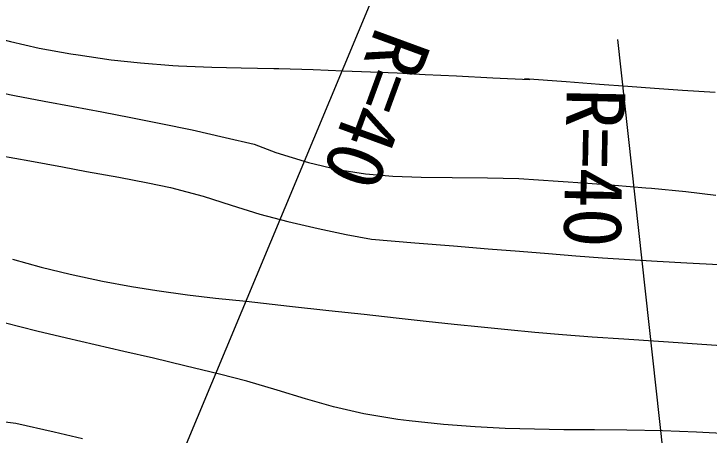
# Model space of a CAD drawing. Units: millimetres, scale not verified. Extents: x 40000 to 680000, y 20000 to 380000.
# Drawn here: x 400604 to 422339, y 277216 to 290394 of the extents above; entities that cross this region are included whole.
import ezdxf
from ezdxf.enums import TextEntityAlignment as Align

# ---------------------------------------------------------------- set-up
doc = ezdxf.new("R2010")
doc.units = ezdxf.units.MM
doc.header["$LTSCALE"] = 1000
doc.layers.add('M-BGD', color=7, linetype='Continuous', lineweight=25)
doc.layers.add('M-BMK-SRVR', color=3, linetype='Continuous', lineweight=25)
doc.styles.add('ＭＳ ゴシック', font='')
doc.styles.get('ＭＳ ゴシック').set_extended_font_data('MS Gothic')

msp = doc.modelspace()

# ---------------------------------------------------------------- linework, layer by layer
at = {"layer": 'M-BGD'}
for points in [[(397005, 290645), (397875, 290294), (398809, 289975), (399484, 289786), (400495, 289527), (401395, 289323), (402381, 289145), (402616, 289109), (403648, 288961), (404566, 288858), (405573, 288781), (405749, 288770), (406790, 288725), (407712, 288709), (408726, 288690), (408882, 288685), (409961, 288650), (410899, 288617), (411754, 288582), (412590, 288545), (413465, 288503), (414442, 288455), (415580, 288398), (416730, 288341)], [(416572, 288375), (417869, 288277), (418913, 288199), (419803, 288132), (420636, 288071), (421511, 288009), (422525, 287940)], [(399657, 288043), (400625, 287846), (401553, 287665), (402458, 287494), (403357, 287325), (404264, 287152), (405198, 286966), (406173, 286762), (407207, 286531), (408120, 286315), (408797, 286061), (409816, 285740), (410734, 285522), (411595, 285387), (412447, 285313), (413336, 285281), (414307, 285271), (415406, 285262), (416391, 285242)], [(400150, 285965), (401098, 285796), (402121, 285610), (402870, 285468), (403880, 285282), (404794, 285110), (405495, 284960), (406516, 284693), (407401, 284413), (408296, 284130), (409172, 283895), (410114, 283676), (410989, 283495), (411784, 283344)], [(416391, 285242), (417619, 285160), (418546, 285096), (419386, 285034), (420358, 284957), (420543, 284942), (421609, 284837), (422548, 284722)], [(411784, 283344), (413143, 283234), (414349, 283135), (415429, 283046), (416409, 282966), (417315, 282893), (418172, 282827), (419007, 282766), (419846, 282709), (420715, 282655), (421639, 282604), (422646, 282553)], [(400560, 282718), (401451, 282472), (402362, 282251), (403369, 282033), (404281, 281868), (405072, 281743), (406034, 281603), (406906, 281502), (407866, 281404)], [(407866, 281404), (409225, 281254), (410446, 281119), (411550, 280995), (412558, 280882), (413491, 280780), (414369, 280685), (415215, 280598), (416047, 280517), (416889, 280440), (417759, 280367), (418680, 280295), (419672, 280225), (420756, 280154), (421074, 280134), (422111, 280063), (423032, 280003)], [(422943, 277260), (421944, 277310), (420883, 277347), (419771, 277368), (418752, 277378), (417797, 277385), (416877, 277397), (415962, 277423), (415023, 277470), (414032, 277547), (412960, 277662), (412609, 277707), (411540, 277882), (410597, 278099), (409716, 278347), (408832, 278617), (407882, 278898), (407033, 279123), (405952, 279386), (404963, 279618), (404036, 279831), (403140, 280036), (402245, 280245), (401322, 280470), (400339, 280722)], [(400327, 277628), (400669, 277594)], [(400669, 277594), (401858, 277313), (402752, 277106)]]:
    msp.add_lwpolyline(points, dxfattribs=at)
at = {"layer": 'M-BMK-SRVR'}
for p, q in [((402195, 267840), (412040, 291425)), ((422191, 264918), (419485, 289595))]:
    msp.add_line(p, q, dxfattribs=at)

# ---------------------------------------------------------------- texts
at = {"layer": 'M-BMK-SRVR', "style": 'ＭＳ ゴシック'}
for rotation, p in [(249.854, (410568, 287898)), (268.924, (417293, 285603))]:
    msp.add_text('R=40', height=1833, rotation=rotation, dxfattribs=at).set_placement(p, align=Align.BOTTOM_CENTER)

doc.saveas('drawing.dxf')
